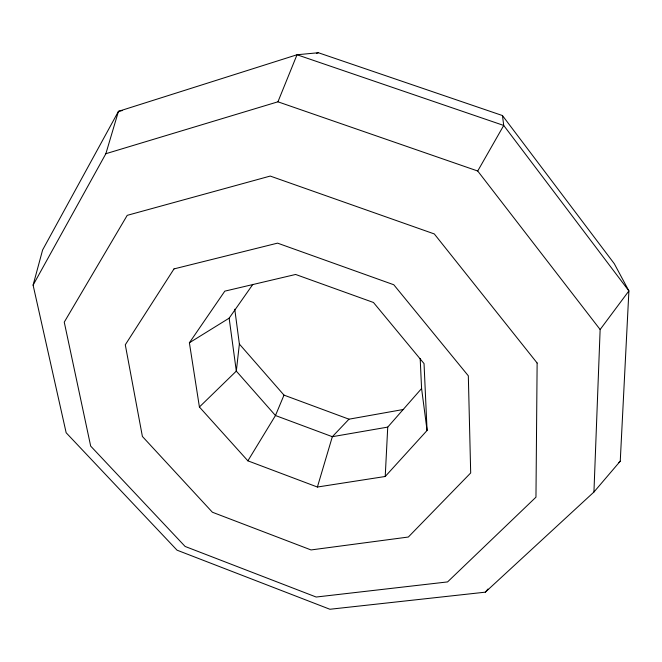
<?xml version="1.0" encoding="UTF-8"?>
<svg xmlns="http://www.w3.org/2000/svg" width="662" height="662" viewBox="0 0 662 662"><rect width="100%" height="100%" fill="white"/><g stroke="black" fill="none" stroke-linecap="round" stroke-linejoin="round"><path stroke-width="0.99" d="M593.938 492.023L600.136 329.535L628.9 290.924L614.311 263.741L502.458 115.552L318.381 52.737L297.023 54.756L118.457 111.348L42.616 249.955L33.1 285.123L66.159 432.766L177.027 550.172L329.916 609.263L485.337 592.167L593.938 492.023L620.253 461.182L628.9 290.924L503.724 125.449L502.458 115.552M385.218 476.491L427.073 430.466L424.036 363.579L373.459 302.484L295.624 274.465L224.807 291.148L189.39 342.775L199.411 407.006L247.878 460.835L317.396 487.033L385.218 476.491L387.742 427.106L421.586 388.536L420.18 358.581M234.762 309.212L239.379 344.066L236.317 371.109L199.411 407.006M33.1 285.123L105.862 153.708L118.457 111.348L122.503 110.529M317.396 487.033L332.341 436.697L348.982 419.187L403.679 409.43M105.862 153.708L277.941 101.807L297.023 54.756L503.724 125.449L477.724 171.011L600.136 329.535M239.379 344.066L283.998 395.123L275.466 415.521L247.878 460.835M189.39 342.775L229.143 318.165L252.867 284.362M485.337 592.167L487.919 589.056M618.738 462.589L620.253 461.182M316.411 53.357L318.381 52.737M387.742 427.106L332.341 436.697L275.466 415.521L236.317 371.109L229.143 318.165M277.941 101.807L477.724 171.011M283.998 395.123L348.982 419.187M421.586 388.536L427.073 430.466M537.13 363.008L535.963 497.179L447.57 581.915L316.179 597.033L185.12 546.456L90.677 446.089L64.255 322.146L127.212 215.349L270.228 176.067L434.297 233.934L537.13 363.008M174.007 268.904L125.292 344.794L142.396 436.465L212.403 512.239L311.041 549.94L408.338 537.031L470.69 472.958L468.324 375.817L393.782 284.751L277.552 243.136L174.007 268.904"/></g></svg>
